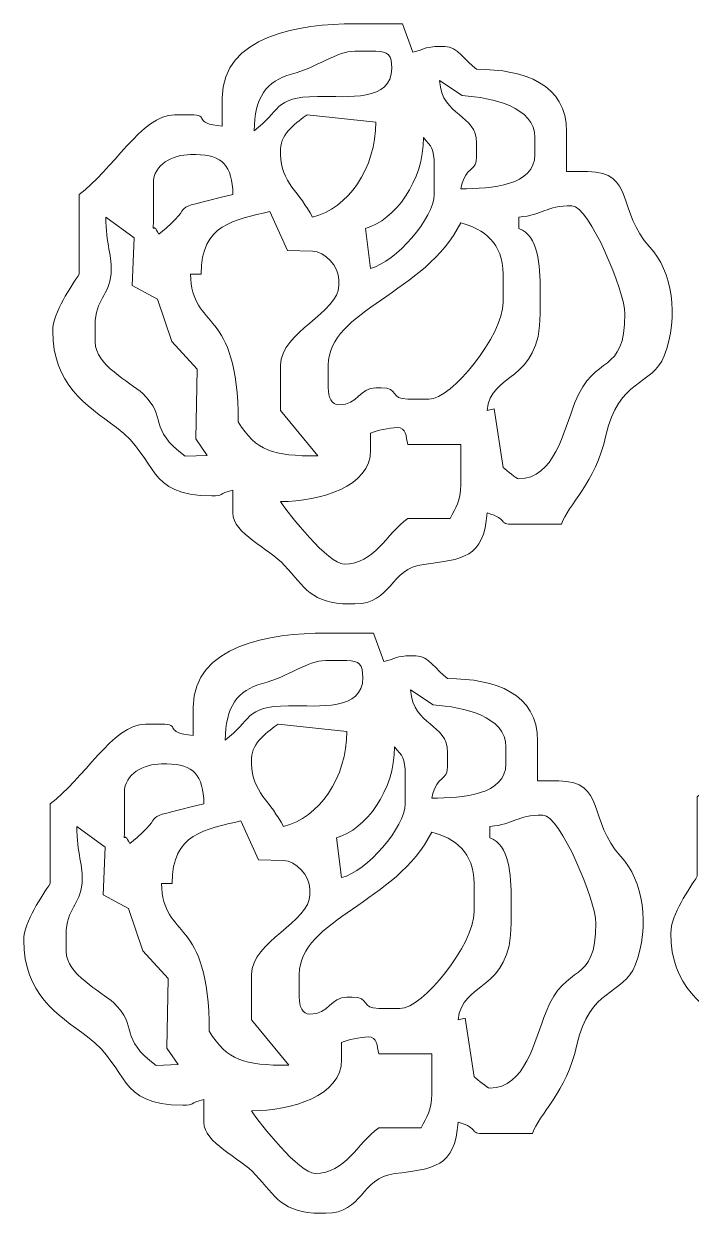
# Model space of a CAD drawing. Header units: millimetres. Extents: x -390 to 452, y -406 to 366.
# Drawn here: x -390 to 40, y -406 to 361 of the extents above; entities that cross this region are included whole.
import ezdxf

# ---------------------------------------------------------------- set-up
doc = ezdxf.new("R2010")
doc.units = ezdxf.units.MM
doc.header["$MEASUREMENT"] = 0
doc.layers.add('Camada 1', color=7, linetype='Continuous')

msp = doc.modelspace()

# ---------------------------------------------------------------- linework, layer by layer
at = {"layer": 'Camada 1', "color": 7, "lineweight": 9}
for points, knots in [([(-262.0073, 312.8852), (-262.0073, 312.8852), (-262.0073, 294.5543), (-262.0073, 294.5543), (-262.0073, 294.5543), (-282.1242, 296.3511), (-269.1303, 301.8859), (-282.5009, 301.8859), (-282.5009, 301.8859), (-282.5009, 301.8859), (-292.7471, 301.8859), (-292.7471, 301.8859), (-292.7471, 301.8859), (-313.7625, 301.8859), (-333.4273, 265.5101), (-354.227, 250.5597), (-354.227, 250.5597), (-354.227, 250.5597), (-354.227, 199.2346), (-354.227, 199.2346), (-354.227, 199.2346), (-359.2276, 191.2179), (-371.3048, 174.6632), (-371.3048, 162.5729), (-371.3048, 162.5729), (-371.3048, 128.0134), (-349.9485, 115.0647), (-330.2807, 100.288), (-330.2807, 100.288), (-302.8027, 79.6449), (-311.6471, 56.2541), (-268.8387, 56.2541), (-268.8387, 56.2541), (-261.0149, 56.2541), (-264.8673, 57.4969), (-255.1757, 59.9203), (-255.1757, 59.9203), (-255.1757, 59.9203), (-255.1757, 45.2559), (-255.1757, 45.2559), (-255.1757, 45.2559), (-255.1757, 31.7773), (-232.2346, 22.6891), (-221.843, 11.3783), (-221.843, 11.3783), (-209.0204, -2.5786), (-204.5745, -13.4021), (-180.034, -13.4021), (-180.034, -13.4021), (-180.034, -13.4021), (-176.6192, -13.4021), (-176.6192, -13.4021), (-176.6192, -13.4021), (-152.2316, -13.4021), (-154.6443, 9.2187), (-132.0586, 12.0912), (-132.0586, 12.0912), (-107.1113, 15.2629), (-93.4938, 16.0569), (-91.2302, 45.2559), (-91.2302, 45.2559), (-76.7316, 41.1), (-85.2554, 37.9241), (-74.1524, 37.9241), (-74.1524, 37.9241), (-74.1524, 37.9241), (-43.4126, 37.9241), (-43.4126, 37.9241), (-43.4126, 37.9241), (-39.1844, 50.4603), (-21.3844, 64.2207), (-14.7262, 95.1189), (-14.7262, 95.1189), (-6.8578, 131.6321), (15.2914, 127.1737), (22.8462, 146.444), (22.8462, 146.444), (32.9328, 172.1742), (27.9233, 201.2444), (13.6687, 216.5106), (13.6687, 216.5106), (-7.5239, 239.2072), (4.1709, 265.2252), (-26.3347, 265.2252), (-26.3347, 265.2252), (-26.3347, 265.2252), (-39.9968, 265.2252), (-39.9968, 265.2252), (-39.9968, 265.2252), (-39.9968, 265.2252), (-39.9968, 290.8879), (-39.9968, 290.8879), (-39.9968, 290.8879), (-39.9968, 321.6259), (-67.2124, 331.2161), (-98.0616, 331.2161), (-98.0616, 331.2161), (-105.7103, 336.7135), (-110.0613, 345.8805), (-118.5542, 345.8805), (-118.5542, 345.8805), (-118.5542, 345.8805), (-121.97, 345.8805), (-121.97, 345.8805), (-121.97, 345.8805), (-131.195, 345.8805), (-131.3876, 344.1293), (-139.1688, 342.1549), (-139.1688, 342.1549), (-139.1688, 342.1549), (-145.8794, 360.5449), (-145.8794, 360.5449), (-145.8794, 360.5449), (-145.8794, 360.5449), (-176.6192, 360.5449), (-176.6192, 360.5449), (-176.6192, 360.5449), (-212.1099, 360.5449), (-262.0073, 352.8599), (-262.0073, 312.8852)], [0, 0, 0, 0, 0.03333333, 0.03333333, 0.03333333, 0.03333333, 0.06666667, 0.06666667, 0.06666667, 0.06666667, 0.1, 0.1, 0.1, 0.1, 0.13333333, 0.13333333, 0.13333333, 0.13333333, 0.16666667, 0.16666667, 0.16666667, 0.16666667, 0.2, 0.2, 0.2, 0.2, 0.23333333, 0.23333333, 0.23333333, 0.23333333, 0.26666667, 0.26666667, 0.26666667, 0.26666667, 0.3, 0.3, 0.3, 0.3, 0.33333333, 0.33333333, 0.33333333, 0.33333333, 0.36666667, 0.36666667, 0.36666667, 0.36666667, 0.4, 0.4, 0.4, 0.4, 0.43333333, 0.43333333, 0.43333333, 0.43333333, 0.46666667, 0.46666667, 0.46666667, 0.46666667, 0.5, 0.5, 0.5, 0.5, 0.53333333, 0.53333333, 0.53333333, 0.53333333, 0.56666667, 0.56666667, 0.56666667, 0.56666667, 0.6, 0.6, 0.6, 0.6, 0.63333333, 0.63333333, 0.63333333, 0.63333333, 0.66666667, 0.66666667, 0.66666667, 0.66666667, 0.7, 0.7, 0.7, 0.7, 0.73333333, 0.73333333, 0.73333333, 0.73333333, 0.76666667, 0.76666667, 0.76666667, 0.76666667, 0.8, 0.8, 0.8, 0.8, 0.83333333, 0.83333333, 0.83333333, 0.83333333, 0.86666667, 0.86666667, 0.86666667, 0.86666667, 0.9, 0.9, 0.9, 0.9, 0.93333333, 0.93333333, 0.93333333, 0.93333333, 0.96666667, 0.96666667, 0.96666667, 0.96666667, 1, 1, 1, 1]), ([(-241.5137, 291.5446), (-224.5172, 303.7607), (-229.4647, 313.5542), (-200.6719, 313.6957), (-200.6719, 313.6957), (-180.6517, 313.7943), (-152.7098, 310.3919), (-152.7098, 331.8717), (-152.7098, 331.8717), (-152.7098, 340.3195), (-155.0868, 342.8708), (-162.9562, 342.8708), (-162.9562, 342.8708), (-162.9562, 342.8708), (-176.6192, 342.8708), (-176.6192, 342.8708), (-176.6192, 342.8708), (-188.6914, 342.8708), (-200.6128, 332.4193), (-217.4302, 328.0183), (-217.4302, 328.0183), (-233.7169, 323.7542), (-241.0655, 313.149), (-241.5137, 291.5446)], [0, 0, 0, 0, 0.16666667, 0.16666667, 0.16666667, 0.16666667, 0.33333333, 0.33333333, 0.33333333, 0.33333333, 0.5, 0.5, 0.5, 0.5, 0.66666667, 0.66666667, 0.66666667, 0.66666667, 0.83333333, 0.83333333, 0.83333333, 0.83333333, 1, 1, 1, 1]), ([(-98.0616, 283.555), (-98.0616, 283.555), (-98.0616, 276.2235), (-98.0616, 276.2235), (-98.0616, 276.2235), (-98.0616, 263.4824), (-104.1177, 271.072), (-108.308, 254.2262), (-108.308, 254.2262), (-88.2899, 254.2262), (-60.4904, 256.2433), (-60.4904, 276.2235), (-60.4904, 276.2235), (-60.4904, 276.2235), (-60.4904, 287.2215), (-60.4904, 287.2215), (-60.4904, 287.2215), (-60.4904, 306.9916), (-87.5598, 312.8852), (-107.2866, 314.3025), (-107.2866, 314.3025), (-107.2866, 314.3025), (-121.97, 323.8832), (-121.97, 323.8832), (-121.97, 323.8832), (-120.112, 299.9156), (-98.0616, 302.8587), (-98.0616, 283.555)], [0, 0, 0, 0, 0.14285714, 0.14285714, 0.14285714, 0.14285714, 0.28571429, 0.28571429, 0.28571429, 0.28571429, 0.42857143, 0.42857143, 0.42857143, 0.42857143, 0.57142857, 0.57142857, 0.57142857, 0.57142857, 0.71428571, 0.71428571, 0.71428571, 0.71428571, 0.85714286, 0.85714286, 0.85714286, 0.85714286, 1, 1, 1, 1]), ([(-224.4359, 279.8897), (-224.4359, 279.8897), (-224.4359, 276.2235), (-224.4359, 276.2235), (-224.4359, 276.2235), (-224.4359, 258.593), (-211.6637, 251.5574), (-203.9433, 235.8953), (-203.9433, 235.8953), (-180.8772, 241.664), (-162.9562, 267.2196), (-163.052, 297.2177), (-163.052, 297.2177), (-163.052, 297.2177), (-207.3591, 301.8859), (-207.3591, 301.8859), (-207.3591, 301.8859), (-213.3162, 297.6044), (-224.4359, 290.0222), (-224.4359, 279.8897)], [0, 0, 0, 0, 0.2, 0.2, 0.2, 0.2, 0.4, 0.4, 0.4, 0.4, 0.6, 0.6, 0.6, 0.6, 0.8, 0.8, 0.8, 0.8, 1, 1, 1, 1]), ([(-169.7876, 228.5635), (-169.7876, 228.5635), (-166.3718, 202.9), (-166.3718, 202.9), (-166.3718, 202.9), (-150.299, 206.9196), (-125.3858, 235.4776), (-125.3858, 250.5597), (-125.3858, 250.5597), (-125.3858, 250.5597), (-125.3858, 268.8906), (-125.3858, 268.8906), (-125.3858, 268.8906), (-125.3858, 280.8521), (-127.1517, 280.9665), (-132.2164, 287.2215), (-132.2164, 287.2215), (-132.2164, 259.1094), (-150.7018, 234.034), (-169.7876, 228.5635)], [0, 0, 0, 0, 0.2, 0.2, 0.2, 0.2, 0.4, 0.4, 0.4, 0.4, 0.6, 0.6, 0.6, 0.6, 0.8, 0.8, 0.8, 0.8, 1, 1, 1, 1]), ([(-306.4091, 257.8926), (-306.4091, 257.8926), (-306.4091, 235.8953), (-306.4091, 235.8953), (-306.4091, 235.8953), (-306.4091, 221.8781), (-307.4578, 234.5609), (-302.9935, 224.8971), (-302.9935, 224.8971), (-274.5405, 247.2738), (-303.6344, 238.4423), (-255.1757, 250.5597), (-255.1757, 250.5597), (-255.5562, 268.8781), (-261.8331, 276.2235), (-279.0851, 276.2235), (-279.0851, 276.2235), (-279.0851, 276.2235), (-282.5009, 276.2235), (-282.5009, 276.2235), (-282.5009, 276.2235), (-294.0107, 276.2235), (-306.4091, 269.7449), (-306.4091, 257.8926)], [0, 0, 0, 0, 0.16666667, 0.16666667, 0.16666667, 0.16666667, 0.33333333, 0.33333333, 0.33333333, 0.33333333, 0.5, 0.5, 0.5, 0.5, 0.66666667, 0.66666667, 0.66666667, 0.66666667, 0.83333333, 0.83333333, 0.83333333, 0.83333333, 1, 1, 1, 1]), ([(-275.6693, 199.2346), (-275.6693, 199.2346), (-282.5009, 199.2346), (-282.5009, 199.2346), (-282.5009, 199.2346), (-281.7272, 161.9815), (-251.7609, 179.0767), (-251.7609, 103.9138), (-251.7609, 103.9138), (-239.9723, 85.0176), (-229.7357, 81.9176), (-200.452, 81.9821), (-200.452, 81.9821), (-200.452, 81.9821), (-224.4359, 111.2467), (-224.4359, 111.2467), (-224.4359, 111.2467), (-224.4359, 111.2467), (-224.4359, 140.5756), (-224.4359, 140.5756), (-224.4359, 140.5756), (-224.4359, 161.5793), (-186.8655, 174.686), (-186.8655, 191.9018), (-186.8655, 191.9018), (-186.8655, 191.9018), (-186.8655, 195.5682), (-186.8655, 195.5682), (-186.8655, 195.5682), (-186.8655, 204.1167), (-195.9791, 213.8991), (-203.9433, 213.8991), (-203.9433, 213.8991), (-203.9433, 213.8991), (-219.99, 214.426), (-219.99, 214.426), (-219.99, 214.426), (-219.99, 214.426), (-231.2675, 239.5617), (-231.2675, 239.5617), (-231.2675, 239.5617), (-254.258, 233.8126), (-275.6693, 231.6304), (-275.6693, 199.2346)], [0, 0, 0, 0, 0.09090909, 0.09090909, 0.09090909, 0.09090909, 0.18181818, 0.18181818, 0.18181818, 0.18181818, 0.27272727, 0.27272727, 0.27272727, 0.27272727, 0.36363636, 0.36363636, 0.36363636, 0.36363636, 0.45454545, 0.45454545, 0.45454545, 0.45454545, 0.54545455, 0.54545455, 0.54545455, 0.54545455, 0.63636364, 0.63636364, 0.63636364, 0.63636364, 0.72727273, 0.72727273, 0.72727273, 0.72727273, 0.81818182, 0.81818182, 0.81818182, 0.81818182, 0.90909091, 0.90909091, 0.90909091, 0.90909091, 1, 1, 1, 1]), ([(-70.7366, 235.8953), (-70.7366, 235.8953), (-70.7366, 228.5635), (-70.7366, 228.5635), (-70.7366, 228.5635), (-58.4309, 223.782), (-57.0746, 205.6652), (-57.0746, 188.2353), (-57.0746, 188.2353), (-57.0746, 188.2353), (-57.0746, 173.5709), (-57.0746, 173.5709), (-57.0746, 173.5709), (-57.0746, 128.6379), (-89.2782, 136.427), (-91.2302, 111.2467), (-91.2302, 111.2467), (-91.2302, 111.2467), (-86.7495, 112.2878), (-86.7495, 112.2878), (-86.7495, 112.2878), (-86.7495, 112.2878), (-80.9838, 74.585), (-80.9838, 74.585), (-80.9838, 74.585), (-78.2333, 72.5334), (-72.5509, 67.2532), (-70.7366, 67.2532), (-70.7366, 67.2532), (-48.171, 67.2532), (-42.0599, 97.5028), (-34.6156, 116.4687), (-34.6156, 116.4687), (-21.8763, 148.9268), (-2.4263, 133.2907), (-2.4263, 173.5709), (-2.4263, 173.5709), (-2.4263, 187.671), (-25.4227, 243.2279), (-36.582, 243.2279), (-36.582, 243.2279), (-53.8466, 243.2279), (-54.7247, 237.3262), (-70.7366, 235.8953)], [0, 0, 0, 0, 0.09090909, 0.09090909, 0.09090909, 0.09090909, 0.18181818, 0.18181818, 0.18181818, 0.18181818, 0.27272727, 0.27272727, 0.27272727, 0.27272727, 0.36363636, 0.36363636, 0.36363636, 0.36363636, 0.45454545, 0.45454545, 0.45454545, 0.45454545, 0.54545455, 0.54545455, 0.54545455, 0.54545455, 0.63636364, 0.63636364, 0.63636364, 0.63636364, 0.72727273, 0.72727273, 0.72727273, 0.72727273, 0.81818182, 0.81818182, 0.81818182, 0.81818182, 0.90909091, 0.90909091, 0.90909091, 0.90909091, 1, 1, 1, 1]), ([(-343.9806, 166.2391), (-343.9806, 166.2391), (-343.9806, 155.24), (-343.9806, 155.24), (-343.9806, 155.24), (-343.9806, 140.6057), (-321.6465, 129.8332), (-313.3395, 122.1387), (-313.3395, 122.1387), (-296.7932, 106.8132), (-310.6208, 99.6749), (-285.9157, 81.9176), (-285.9157, 81.9176), (-285.9157, 81.9176), (-271.7588, 82.3583), (-271.7588, 82.3583), (-271.7588, 82.3583), (-271.7588, 82.3583), (-279.0851, 92.9158), (-279.0851, 92.9158), (-279.0851, 92.9158), (-279.0851, 92.9158), (-278.143, 137.883), (-278.143, 137.883), (-278.143, 137.883), (-278.143, 137.883), (-294.6468, 155.7482), (-294.6468, 155.7482), (-294.6468, 155.7482), (-294.6468, 155.7482), (-303.7157, 182.9271), (-303.7157, 182.9271), (-303.7157, 182.9271), (-303.7157, 182.9271), (-320.0713, 191.9018), (-320.0713, 191.9018), (-320.0713, 191.9018), (-320.0713, 191.9018), (-318.9221, 222.5839), (-318.9221, 222.5839), (-318.9221, 222.5839), (-318.9221, 222.5839), (-337.1491, 235.8953), (-337.1491, 235.8953), (-337.1491, 235.8953), (-337.1491, 218.7814), (-332.799, 210.2348), (-333.7013, 199.4778), (-333.7013, 199.4778), (-334.9358, 184.7624), (-343.9806, 183.4809), (-343.9806, 166.2391)], [0, 0, 0, 0, 0.07692308, 0.07692308, 0.07692308, 0.07692308, 0.15384615, 0.15384615, 0.15384615, 0.15384615, 0.23076923, 0.23076923, 0.23076923, 0.23076923, 0.30769231, 0.30769231, 0.30769231, 0.30769231, 0.38461538, 0.38461538, 0.38461538, 0.38461538, 0.46153846, 0.46153846, 0.46153846, 0.46153846, 0.53846154, 0.53846154, 0.53846154, 0.53846154, 0.61538462, 0.61538462, 0.61538462, 0.61538462, 0.69230769, 0.69230769, 0.69230769, 0.69230769, 0.76923077, 0.76923077, 0.76923077, 0.76923077, 0.84615385, 0.84615385, 0.84615385, 0.84615385, 0.92307692, 0.92307692, 0.92307692, 0.92307692, 1, 1, 1, 1]), ([(-193.6961, 140.5756), (-193.6961, 140.5756), (-193.6961, 125.9111), (-193.6961, 125.9111), (-193.6961, 125.9111), (-193.6961, 119.9107), (-191.6512, 114.9129), (-186.8655, 114.9129), (-186.8655, 114.9129), (-174.2743, 114.9129), (-173.5085, 125.9111), (-162.9562, 125.9111), (-162.9562, 125.9111), (-162.9562, 125.9111), (-159.5414, 125.9111), (-159.5414, 125.9111), (-159.5414, 125.9111), (-147.6754, 125.9111), (-154.3287, 118.5794), (-142.4636, 118.5794), (-142.4636, 118.5794), (-142.4636, 118.5794), (-128.8016, 118.5794), (-128.8016, 118.5794), (-128.8016, 118.5794), (-114.0647, 118.5794), (-80.9838, 159.6288), (-80.9838, 180.9038), (-80.9838, 180.9038), (-80.9838, 180.9038), (-80.9838, 199.2346), (-80.9838, 199.2346), (-80.9838, 199.2346), (-80.9838, 218.9549), (-93.215, 228.4554), (-108.308, 232.2299), (-108.308, 232.2299), (-130.6662, 186.8741), (-193.6961, 175.8656), (-193.6961, 140.5756)], [0, 0, 0, 0, 0.1, 0.1, 0.1, 0.1, 0.2, 0.2, 0.2, 0.2, 0.3, 0.3, 0.3, 0.3, 0.4, 0.4, 0.4, 0.4, 0.5, 0.5, 0.5, 0.5, 0.6, 0.6, 0.6, 0.6, 0.7, 0.7, 0.7, 0.7, 0.8, 0.8, 0.8, 0.8, 0.9, 0.9, 0.9, 0.9, 1, 1, 1, 1]), ([(-166.3718, 96.5821), (-166.3718, 96.5821), (-166.3718, 85.5841), (-166.3718, 85.5841), (-166.3718, 85.5841), (-166.3718, 62.3833), (-198.5282, 52.5887), (-224.4359, 52.5887), (-224.4359, 52.5887), (-219.2406, 44.2603), (-193.5508, 12.2606), (-183.4496, 12.2606), (-183.4496, 12.2606), (-163.8507, 12.2606), (-156.3405, 31.615), (-142.4636, 41.5895), (-142.4636, 41.5895), (-142.4636, 41.5895), (-115.1394, 41.5895), (-115.1394, 41.5895), (-115.1394, 41.5895), (-111.5882, 48.7925), (-108.308, 52.4006), (-108.308, 63.5868), (-108.308, 63.5868), (-108.308, 63.5868), (-108.308, 89.2494), (-108.308, 89.2494), (-108.308, 89.2494), (-108.308, 89.2494), (-142.4636, 89.2494), (-142.4636, 89.2494), (-142.4636, 89.2494), (-143.6903, 94.7511), (-143.2139, 100.2485), (-149.2942, 100.2485), (-149.2942, 100.2485), (-154.6754, 100.2485), (-162.2378, 98.3051), (-166.3718, 96.5821)], [0, 0, 0, 0, 0.1, 0.1, 0.1, 0.1, 0.2, 0.2, 0.2, 0.2, 0.3, 0.3, 0.3, 0.3, 0.4, 0.4, 0.4, 0.4, 0.5, 0.5, 0.5, 0.5, 0.6, 0.6, 0.6, 0.6, 0.7, 0.7, 0.7, 0.7, 0.8, 0.8, 0.8, 0.8, 0.9, 0.9, 0.9, 0.9, 1, 1, 1, 1]), ([(136.4575, -75.3607), (136.4575, -75.3607), (136.4575, -93.6916), (136.4575, -93.6916), (136.4575, -93.6916), (116.3406, -91.8948), (129.3345, -86.36), (115.9639, -86.36), (115.9639, -86.36), (115.9639, -86.36), (105.7177, -86.36), (105.7177, -86.36), (105.7177, -86.36), (84.7023, -86.36), (65.0375, -122.7358), (44.2379, -137.6862), (44.2379, -137.6862), (44.2379, -137.6862), (44.2379, -189.0113), (44.2379, -189.0113), (44.2379, -189.0113), (39.2372, -197.028), (27.16, -213.5827), (27.16, -225.673), (27.16, -225.673), (27.16, -260.2325), (48.5163, -273.1812), (68.1841, -287.9578), (68.1841, -287.9578), (95.6622, -308.601), (86.8177, -331.9918), (129.6261, -331.9918), (129.6261, -331.9918), (137.4499, -331.9918), (133.5975, -330.749), (143.2891, -328.3256), (143.2891, -328.3256), (143.2891, -328.3256), (143.2891, -342.99), (143.2891, -342.99), (143.2891, -342.99), (143.2891, -356.4686), (166.2302, -365.5568), (176.6218, -376.8676), (176.6218, -376.8676), (189.4444, -390.8245), (193.8903, -401.648), (218.4308, -401.648), (218.4308, -401.648), (218.4308, -401.648), (221.8456, -401.648), (221.8456, -401.648), (221.8456, -401.648), (246.2332, -401.648), (243.8205, -379.0272), (266.4062, -376.1547), (266.4062, -376.1547), (291.3535, -372.9829), (304.971, -372.189), (307.2346, -342.99), (307.2346, -342.99), (321.7332, -347.1459), (313.2094, -350.3218), (324.3124, -350.3218), (324.3124, -350.3218), (324.3124, -350.3218), (355.0522, -350.3218), (355.0522, -350.3218), (355.0522, -350.3218), (359.2804, -337.7856), (377.0804, -324.0252), (383.7386, -293.127), (383.7386, -293.127), (391.607, -256.6138), (413.7562, -261.0722), (421.311, -241.8019), (421.311, -241.8019), (431.3976, -216.0717), (426.3881, -187.0015), (412.1335, -171.7353), (412.1335, -171.7353), (390.9409, -149.0387), (402.6357, -123.0207), (372.13, -123.0207), (372.13, -123.0207), (372.13, -123.0207), (358.468, -123.0207), (358.468, -123.0207), (358.468, -123.0207), (358.468, -123.0207), (358.468, -97.358), (358.468, -97.358), (358.468, -97.358), (358.468, -66.62), (331.2524, -57.0298), (300.4032, -57.0298), (300.4032, -57.0298), (292.7544, -51.5325), (288.4035, -42.3654), (279.9106, -42.3654), (279.9106, -42.3654), (279.9106, -42.3654), (276.4948, -42.3654), (276.4948, -42.3654), (276.4948, -42.3654), (267.2698, -42.3654), (267.0771, -44.1166), (259.296, -46.091), (259.296, -46.091), (259.296, -46.091), (252.5854, -27.701), (252.5854, -27.701), (252.5854, -27.701), (252.5854, -27.701), (221.8456, -27.701), (221.8456, -27.701), (221.8456, -27.701), (186.3549, -27.701), (136.4575, -35.386), (136.4575, -75.3607)], [0, 0, 0, 0, 0.03333333, 0.03333333, 0.03333333, 0.03333333, 0.06666667, 0.06666667, 0.06666667, 0.06666667, 0.1, 0.1, 0.1, 0.1, 0.13333333, 0.13333333, 0.13333333, 0.13333333, 0.16666667, 0.16666667, 0.16666667, 0.16666667, 0.2, 0.2, 0.2, 0.2, 0.23333333, 0.23333333, 0.23333333, 0.23333333, 0.26666667, 0.26666667, 0.26666667, 0.26666667, 0.3, 0.3, 0.3, 0.3, 0.33333333, 0.33333333, 0.33333333, 0.33333333, 0.36666667, 0.36666667, 0.36666667, 0.36666667, 0.4, 0.4, 0.4, 0.4, 0.43333333, 0.43333333, 0.43333333, 0.43333333, 0.46666667, 0.46666667, 0.46666667, 0.46666667, 0.5, 0.5, 0.5, 0.5, 0.53333333, 0.53333333, 0.53333333, 0.53333333, 0.56666667, 0.56666667, 0.56666667, 0.56666667, 0.6, 0.6, 0.6, 0.6, 0.63333333, 0.63333333, 0.63333333, 0.63333333, 0.66666667, 0.66666667, 0.66666667, 0.66666667, 0.7, 0.7, 0.7, 0.7, 0.73333333, 0.73333333, 0.73333333, 0.73333333, 0.76666667, 0.76666667, 0.76666667, 0.76666667, 0.8, 0.8, 0.8, 0.8, 0.83333333, 0.83333333, 0.83333333, 0.83333333, 0.86666667, 0.86666667, 0.86666667, 0.86666667, 0.9, 0.9, 0.9, 0.9, 0.93333333, 0.93333333, 0.93333333, 0.93333333, 0.96666667, 0.96666667, 0.96666667, 0.96666667, 1, 1, 1, 1]), ([(-280.6985, -79.9035), (-280.6985, -79.9035), (-280.6985, -98.2344), (-280.6985, -98.2344), (-280.6985, -98.2344), (-300.8154, -96.4376), (-287.8215, -90.9028), (-301.1921, -90.9028), (-301.1921, -90.9028), (-301.1921, -90.9028), (-311.4383, -90.9028), (-311.4383, -90.9028), (-311.4383, -90.9028), (-332.4537, -90.9028), (-352.1185, -127.2786), (-372.9182, -142.229), (-372.9182, -142.229), (-372.9182, -142.229), (-372.9182, -193.5541), (-372.9182, -193.5541), (-372.9182, -193.5541), (-377.9188, -201.5708), (-389.996, -218.1255), (-389.996, -230.2158), (-389.996, -230.2158), (-389.996, -264.7753), (-368.6397, -277.724), (-348.9719, -292.5007), (-348.9719, -292.5007), (-321.4939, -313.1438), (-330.3383, -336.5346), (-287.5299, -336.5346), (-287.5299, -336.5346), (-279.7061, -336.5346), (-283.5585, -335.2918), (-273.8669, -332.8684), (-273.8669, -332.8684), (-273.8669, -332.8684), (-273.8669, -347.5328), (-273.8669, -347.5328), (-273.8669, -347.5328), (-273.8669, -361.0114), (-250.9258, -370.0996), (-240.5342, -381.4104), (-240.5342, -381.4104), (-227.7116, -395.3673), (-223.2657, -406.1908), (-198.7252, -406.1908), (-198.7252, -406.1908), (-198.7252, -406.1908), (-195.3104, -406.1908), (-195.3104, -406.1908), (-195.3104, -406.1908), (-170.9228, -406.1908), (-173.3355, -383.57), (-150.7498, -380.6975), (-150.7498, -380.6975), (-125.8025, -377.5258), (-112.185, -376.7318), (-109.9214, -347.5328), (-109.9214, -347.5328), (-95.4228, -351.6887), (-103.9466, -354.8646), (-92.8436, -354.8646), (-92.8436, -354.8646), (-92.8436, -354.8646), (-62.1038, -354.8646), (-62.1038, -354.8646), (-62.1038, -354.8646), (-57.8756, -342.3284), (-40.0756, -328.568), (-33.4174, -297.6698), (-33.4174, -297.6698), (-25.549, -261.1566), (-3.3998, -265.615), (4.155, -246.3447), (4.155, -246.3447), (14.2416, -220.6145), (9.2321, -191.5443), (-5.0225, -176.2781), (-5.0225, -176.2781), (-26.2151, -153.5815), (-14.5203, -127.5635), (-45.0259, -127.5635), (-45.0259, -127.5635), (-45.0259, -127.5635), (-58.688, -127.5635), (-58.688, -127.5635), (-58.688, -127.5635), (-58.688, -127.5635), (-58.688, -101.9008), (-58.688, -101.9008), (-58.688, -101.9008), (-58.688, -71.1628), (-85.9036, -61.5726), (-116.7528, -61.5726), (-116.7528, -61.5726), (-124.4015, -56.0752), (-128.7525, -46.9082), (-137.2454, -46.9082), (-137.2454, -46.9082), (-137.2454, -46.9082), (-140.6612, -46.9082), (-140.6612, -46.9082), (-140.6612, -46.9082), (-149.8862, -46.9082), (-150.0788, -48.6594), (-157.86, -50.6338), (-157.86, -50.6338), (-157.86, -50.6338), (-164.5706, -32.2438), (-164.5706, -32.2438), (-164.5706, -32.2438), (-164.5706, -32.2438), (-195.3104, -32.2438), (-195.3104, -32.2438), (-195.3104, -32.2438), (-230.8011, -32.2438), (-280.6985, -39.9288), (-280.6985, -79.9035)], [0, 0, 0, 0, 0.03333333, 0.03333333, 0.03333333, 0.03333333, 0.06666667, 0.06666667, 0.06666667, 0.06666667, 0.1, 0.1, 0.1, 0.1, 0.13333333, 0.13333333, 0.13333333, 0.13333333, 0.16666667, 0.16666667, 0.16666667, 0.16666667, 0.2, 0.2, 0.2, 0.2, 0.23333333, 0.23333333, 0.23333333, 0.23333333, 0.26666667, 0.26666667, 0.26666667, 0.26666667, 0.3, 0.3, 0.3, 0.3, 0.33333333, 0.33333333, 0.33333333, 0.33333333, 0.36666667, 0.36666667, 0.36666667, 0.36666667, 0.4, 0.4, 0.4, 0.4, 0.43333333, 0.43333333, 0.43333333, 0.43333333, 0.46666667, 0.46666667, 0.46666667, 0.46666667, 0.5, 0.5, 0.5, 0.5, 0.53333333, 0.53333333, 0.53333333, 0.53333333, 0.56666667, 0.56666667, 0.56666667, 0.56666667, 0.6, 0.6, 0.6, 0.6, 0.63333333, 0.63333333, 0.63333333, 0.63333333, 0.66666667, 0.66666667, 0.66666667, 0.66666667, 0.7, 0.7, 0.7, 0.7, 0.73333333, 0.73333333, 0.73333333, 0.73333333, 0.76666667, 0.76666667, 0.76666667, 0.76666667, 0.8, 0.8, 0.8, 0.8, 0.83333333, 0.83333333, 0.83333333, 0.83333333, 0.86666667, 0.86666667, 0.86666667, 0.86666667, 0.9, 0.9, 0.9, 0.9, 0.93333333, 0.93333333, 0.93333333, 0.93333333, 0.96666667, 0.96666667, 0.96666667, 0.96666667, 1, 1, 1, 1]), ([(-260.2049, -101.2441), (-243.2084, -89.028), (-248.1559, -79.2345), (-219.3631, -79.093), (-219.3631, -79.093), (-199.3429, -78.9944), (-171.401, -82.3968), (-171.401, -60.917), (-171.401, -60.917), (-171.401, -52.4692), (-173.778, -49.9179), (-181.6474, -49.9179), (-181.6474, -49.9179), (-181.6474, -49.9179), (-195.3104, -49.9179), (-195.3104, -49.9179), (-195.3104, -49.9179), (-207.3826, -49.9179), (-219.304, -60.3694), (-236.1214, -64.7704), (-236.1214, -64.7704), (-252.4081, -69.0345), (-259.7567, -79.6397), (-260.2049, -101.2441)], [0, 0, 0, 0, 0.16666667, 0.16666667, 0.16666667, 0.16666667, 0.33333333, 0.33333333, 0.33333333, 0.33333333, 0.5, 0.5, 0.5, 0.5, 0.66666667, 0.66666667, 0.66666667, 0.66666667, 0.83333333, 0.83333333, 0.83333333, 0.83333333, 1, 1, 1, 1]), ([(-116.7528, -109.2337), (-116.7528, -109.2337), (-116.7528, -116.5652), (-116.7528, -116.5652), (-116.7528, -116.5652), (-116.7528, -129.3063), (-122.8089, -121.7167), (-126.9992, -138.5625), (-126.9992, -138.5625), (-106.9811, -138.5625), (-79.1816, -136.5454), (-79.1816, -116.5652), (-79.1816, -116.5652), (-79.1816, -116.5652), (-79.1816, -105.5672), (-79.1816, -105.5672), (-79.1816, -105.5672), (-79.1816, -85.7971), (-106.251, -79.9035), (-125.9778, -78.4862), (-125.9778, -78.4862), (-125.9778, -78.4862), (-140.6612, -68.9055), (-140.6612, -68.9055), (-140.6612, -68.9055), (-138.8032, -92.8731), (-116.7528, -89.93), (-116.7528, -109.2337)], [0, 0, 0, 0, 0.14285714, 0.14285714, 0.14285714, 0.14285714, 0.28571429, 0.28571429, 0.28571429, 0.28571429, 0.42857143, 0.42857143, 0.42857143, 0.42857143, 0.57142857, 0.57142857, 0.57142857, 0.57142857, 0.71428571, 0.71428571, 0.71428571, 0.71428571, 0.85714286, 0.85714286, 0.85714286, 0.85714286, 1, 1, 1, 1]), ([(-243.1271, -112.899), (-243.1271, -112.899), (-243.1271, -116.5652), (-243.1271, -116.5652), (-243.1271, -116.5652), (-243.1271, -134.1957), (-230.3549, -141.2313), (-222.6345, -156.8934), (-222.6345, -156.8934), (-199.5684, -151.1247), (-181.6474, -125.5691), (-181.7432, -95.571), (-181.7432, -95.571), (-181.7432, -95.571), (-226.0503, -90.9028), (-226.0503, -90.9028), (-226.0503, -90.9028), (-232.0074, -95.1843), (-243.1271, -102.7665), (-243.1271, -112.899)], [0, 0, 0, 0, 0.2, 0.2, 0.2, 0.2, 0.4, 0.4, 0.4, 0.4, 0.6, 0.6, 0.6, 0.6, 0.8, 0.8, 0.8, 0.8, 1, 1, 1, 1]), ([(-188.4788, -164.2252), (-188.4788, -164.2252), (-185.063, -189.8887), (-185.063, -189.8887), (-185.063, -189.8887), (-168.9902, -185.8691), (-144.077, -157.3111), (-144.077, -142.229), (-144.077, -142.229), (-144.077, -142.229), (-144.077, -123.8981), (-144.077, -123.8981), (-144.077, -123.8981), (-144.077, -111.9366), (-145.8429, -111.8222), (-150.9076, -105.5672), (-150.9076, -105.5672), (-150.9076, -133.6793), (-169.393, -158.7547), (-188.4788, -164.2252)], [0, 0, 0, 0, 0.2, 0.2, 0.2, 0.2, 0.4, 0.4, 0.4, 0.4, 0.6, 0.6, 0.6, 0.6, 0.8, 0.8, 0.8, 0.8, 1, 1, 1, 1]), ([(-325.1003, -134.8961), (-325.1003, -134.8961), (-325.1003, -156.8934), (-325.1003, -156.8934), (-325.1003, -156.8934), (-325.1003, -170.9106), (-326.149, -158.2278), (-321.6847, -167.8916), (-321.6847, -167.8916), (-293.2317, -145.5149), (-322.3256, -154.3464), (-273.8669, -142.229), (-273.8669, -142.229), (-274.2474, -123.9106), (-280.5243, -116.5652), (-297.7763, -116.5652), (-297.7763, -116.5652), (-297.7763, -116.5652), (-301.1921, -116.5652), (-301.1921, -116.5652), (-301.1921, -116.5652), (-312.7019, -116.5652), (-325.1003, -123.0438), (-325.1003, -134.8961)], [0, 0, 0, 0, 0.16666667, 0.16666667, 0.16666667, 0.16666667, 0.33333333, 0.33333333, 0.33333333, 0.33333333, 0.5, 0.5, 0.5, 0.5, 0.66666667, 0.66666667, 0.66666667, 0.66666667, 0.83333333, 0.83333333, 0.83333333, 0.83333333, 1, 1, 1, 1]), ([(-294.3605, -193.5541), (-294.3605, -193.5541), (-301.1921, -193.5541), (-301.1921, -193.5541), (-301.1921, -193.5541), (-300.4184, -230.8072), (-270.4521, -213.712), (-270.4521, -288.8749), (-270.4521, -288.8749), (-258.6635, -307.7711), (-248.4269, -310.8711), (-219.1432, -310.8066), (-219.1432, -310.8066), (-219.1432, -310.8066), (-243.1271, -281.542), (-243.1271, -281.542), (-243.1271, -281.542), (-243.1271, -281.542), (-243.1271, -252.2131), (-243.1271, -252.2131), (-243.1271, -252.2131), (-243.1271, -231.2094), (-205.5567, -218.1027), (-205.5567, -200.8869), (-205.5567, -200.8869), (-205.5567, -200.8869), (-205.5567, -197.2205), (-205.5567, -197.2205), (-205.5567, -197.2205), (-205.5567, -188.672), (-214.6703, -178.8896), (-222.6345, -178.8896), (-222.6345, -178.8896), (-222.6345, -178.8896), (-238.6812, -178.3627), (-238.6812, -178.3627), (-238.6812, -178.3627), (-238.6812, -178.3627), (-249.9587, -153.227), (-249.9587, -153.227), (-249.9587, -153.227), (-272.9492, -158.9761), (-294.3605, -161.1583), (-294.3605, -193.5541)], [0, 0, 0, 0, 0.09090909, 0.09090909, 0.09090909, 0.09090909, 0.18181818, 0.18181818, 0.18181818, 0.18181818, 0.27272727, 0.27272727, 0.27272727, 0.27272727, 0.36363636, 0.36363636, 0.36363636, 0.36363636, 0.45454545, 0.45454545, 0.45454545, 0.45454545, 0.54545455, 0.54545455, 0.54545455, 0.54545455, 0.63636364, 0.63636364, 0.63636364, 0.63636364, 0.72727273, 0.72727273, 0.72727273, 0.72727273, 0.81818182, 0.81818182, 0.81818182, 0.81818182, 0.90909091, 0.90909091, 0.90909091, 0.90909091, 1, 1, 1, 1]), ([(-89.4278, -156.8934), (-89.4278, -156.8934), (-89.4278, -164.2252), (-89.4278, -164.2252), (-89.4278, -164.2252), (-77.1221, -169.0067), (-75.7658, -187.1235), (-75.7658, -204.5534), (-75.7658, -204.5534), (-75.7658, -204.5534), (-75.7658, -219.2178), (-75.7658, -219.2178), (-75.7658, -219.2178), (-75.7658, -264.1508), (-107.9694, -256.3617), (-109.9214, -281.542), (-109.9214, -281.542), (-109.9214, -281.542), (-105.4407, -280.5009), (-105.4407, -280.5009), (-105.4407, -280.5009), (-105.4407, -280.5009), (-99.675, -318.2037), (-99.675, -318.2037), (-99.675, -318.2037), (-96.9245, -320.2553), (-91.2421, -325.5355), (-89.4278, -325.5355), (-89.4278, -325.5355), (-66.8622, -325.5355), (-60.7511, -295.2859), (-53.3068, -276.32), (-53.3068, -276.32), (-40.5675, -243.8619), (-21.1175, -259.498), (-21.1175, -219.2178), (-21.1175, -219.2178), (-21.1175, -205.1177), (-44.1139, -149.5608), (-55.2732, -149.5608), (-55.2732, -149.5608), (-72.5378, -149.5608), (-73.4159, -155.4625), (-89.4278, -156.8934)], [0, 0, 0, 0, 0.09090909, 0.09090909, 0.09090909, 0.09090909, 0.18181818, 0.18181818, 0.18181818, 0.18181818, 0.27272727, 0.27272727, 0.27272727, 0.27272727, 0.36363636, 0.36363636, 0.36363636, 0.36363636, 0.45454545, 0.45454545, 0.45454545, 0.45454545, 0.54545455, 0.54545455, 0.54545455, 0.54545455, 0.63636364, 0.63636364, 0.63636364, 0.63636364, 0.72727273, 0.72727273, 0.72727273, 0.72727273, 0.81818182, 0.81818182, 0.81818182, 0.81818182, 0.90909091, 0.90909091, 0.90909091, 0.90909091, 1, 1, 1, 1]), ([(-362.6718, -226.5496), (-362.6718, -226.5496), (-362.6718, -237.5487), (-362.6718, -237.5487), (-362.6718, -237.5487), (-362.6718, -252.183), (-340.3377, -262.9555), (-332.0307, -270.65), (-332.0307, -270.65), (-315.4844, -285.9755), (-329.312, -293.1138), (-304.6069, -310.8711), (-304.6069, -310.8711), (-304.6069, -310.8711), (-290.45, -310.4304), (-290.45, -310.4304), (-290.45, -310.4304), (-290.45, -310.4304), (-297.7763, -299.8729), (-297.7763, -299.8729), (-297.7763, -299.8729), (-297.7763, -299.8729), (-296.8342, -254.9057), (-296.8342, -254.9057), (-296.8342, -254.9057), (-296.8342, -254.9057), (-313.338, -237.0405), (-313.338, -237.0405), (-313.338, -237.0405), (-313.338, -237.0405), (-322.4069, -209.8616), (-322.4069, -209.8616), (-322.4069, -209.8616), (-322.4069, -209.8616), (-338.7625, -200.8869), (-338.7625, -200.8869), (-338.7625, -200.8869), (-338.7625, -200.8869), (-337.6133, -170.2048), (-337.6133, -170.2048), (-337.6133, -170.2048), (-337.6133, -170.2048), (-355.8403, -156.8934), (-355.8403, -156.8934), (-355.8403, -156.8934), (-355.8403, -174.0073), (-351.4902, -182.5539), (-352.3925, -193.3109), (-352.3925, -193.3109), (-353.627, -208.0263), (-362.6718, -209.3078), (-362.6718, -226.5496)], [0, 0, 0, 0, 0.07692308, 0.07692308, 0.07692308, 0.07692308, 0.15384615, 0.15384615, 0.15384615, 0.15384615, 0.23076923, 0.23076923, 0.23076923, 0.23076923, 0.30769231, 0.30769231, 0.30769231, 0.30769231, 0.38461538, 0.38461538, 0.38461538, 0.38461538, 0.46153846, 0.46153846, 0.46153846, 0.46153846, 0.53846154, 0.53846154, 0.53846154, 0.53846154, 0.61538462, 0.61538462, 0.61538462, 0.61538462, 0.69230769, 0.69230769, 0.69230769, 0.69230769, 0.76923077, 0.76923077, 0.76923077, 0.76923077, 0.84615385, 0.84615385, 0.84615385, 0.84615385, 0.92307692, 0.92307692, 0.92307692, 0.92307692, 1, 1, 1, 1]), ([(-212.3873, -252.2131), (-212.3873, -252.2131), (-212.3873, -266.8776), (-212.3873, -266.8776), (-212.3873, -266.8776), (-212.3873, -272.878), (-210.3424, -277.8758), (-205.5567, -277.8758), (-205.5567, -277.8758), (-192.9655, -277.8758), (-192.1997, -266.8776), (-181.6474, -266.8776), (-181.6474, -266.8776), (-181.6474, -266.8776), (-178.2326, -266.8776), (-178.2326, -266.8776), (-178.2326, -266.8776), (-166.3666, -266.8776), (-173.0199, -274.2093), (-161.1548, -274.2093), (-161.1548, -274.2093), (-161.1548, -274.2093), (-147.4928, -274.2093), (-147.4928, -274.2093), (-147.4928, -274.2093), (-132.7559, -274.2093), (-99.675, -233.1599), (-99.675, -211.8849), (-99.675, -211.8849), (-99.675, -211.8849), (-99.675, -193.5541), (-99.675, -193.5541), (-99.675, -193.5541), (-99.675, -173.8338), (-111.9062, -164.3333), (-126.9992, -160.5588), (-126.9992, -160.5588), (-149.3574, -205.9146), (-212.3873, -216.9231), (-212.3873, -252.2131)], [0, 0, 0, 0, 0.1, 0.1, 0.1, 0.1, 0.2, 0.2, 0.2, 0.2, 0.3, 0.3, 0.3, 0.3, 0.4, 0.4, 0.4, 0.4, 0.5, 0.5, 0.5, 0.5, 0.6, 0.6, 0.6, 0.6, 0.7, 0.7, 0.7, 0.7, 0.8, 0.8, 0.8, 0.8, 0.9, 0.9, 0.9, 0.9, 1, 1, 1, 1]), ([(-185.063, -296.2066), (-185.063, -296.2066), (-185.063, -307.2046), (-185.063, -307.2046), (-185.063, -307.2046), (-185.063, -330.4054), (-217.2194, -340.2), (-243.1271, -340.2), (-243.1271, -340.2), (-237.9318, -348.5284), (-212.242, -380.5281), (-202.1408, -380.5281), (-202.1408, -380.5281), (-182.5419, -380.5281), (-175.0317, -361.1737), (-161.1548, -351.1992), (-161.1548, -351.1992), (-161.1548, -351.1992), (-133.8306, -351.1992), (-133.8306, -351.1992), (-133.8306, -351.1992), (-130.2794, -343.9962), (-126.9992, -340.3881), (-126.9992, -329.2019), (-126.9992, -329.2019), (-126.9992, -329.2019), (-126.9992, -303.5393), (-126.9992, -303.5393), (-126.9992, -303.5393), (-126.9992, -303.5393), (-161.1548, -303.5393), (-161.1548, -303.5393), (-161.1548, -303.5393), (-162.3815, -298.0376), (-161.9051, -292.5402), (-167.9854, -292.5402), (-167.9854, -292.5402), (-173.3666, -292.5402), (-180.929, -294.4836), (-185.063, -296.2066)], [0, 0, 0, 0, 0.1, 0.1, 0.1, 0.1, 0.2, 0.2, 0.2, 0.2, 0.3, 0.3, 0.3, 0.3, 0.4, 0.4, 0.4, 0.4, 0.5, 0.5, 0.5, 0.5, 0.6, 0.6, 0.6, 0.6, 0.7, 0.7, 0.7, 0.7, 0.8, 0.8, 0.8, 0.8, 0.9, 0.9, 0.9, 0.9, 1, 1, 1, 1])]:
    msp.add_open_spline(points, degree=3, knots=knots, dxfattribs=at)

doc.saveas('drawing.dxf')
